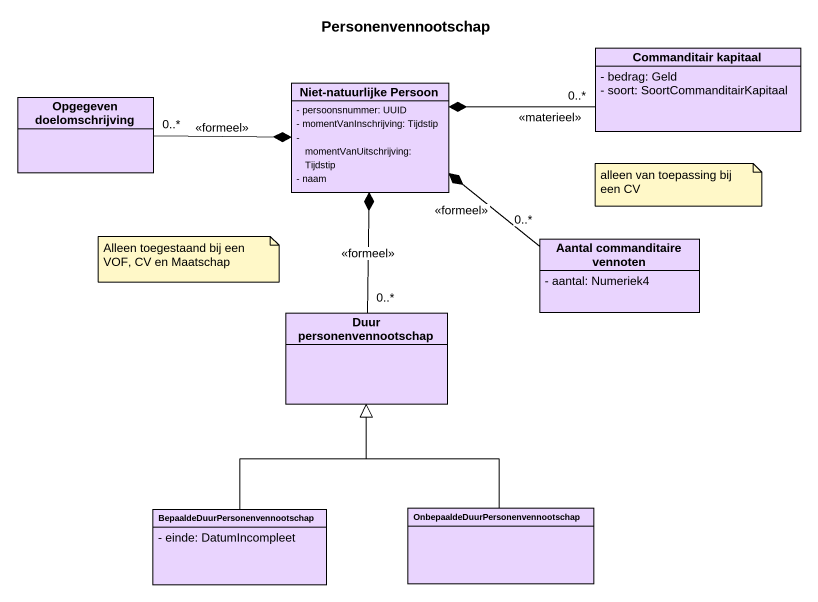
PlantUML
@startuml
title Personenvennootschap
hide circle
hide empty members
skinparam classAttributeIconSize 0
class "Niet-natuurlijke Persoon" as Niet_natuurlijke_Persoon #E9D4FE {
  - persoonsnummer: UUID
  - momentVanInschrijving: Tijdstip
  - momentVanUitschrijving: Tijdstip
  - naam
}
class "Commanditair kapitaal" as Commanditair_kapitaal #E9D4FE {
  - bedrag: Geld
  - soort: SoortCommanditairKapitaal
}
class "Opgegeven doelomschrijving" as Opgegeven_doelomschrijving #E9D4FE
class "Aantal commanditaire vennoten" as Aantal_commanditaire #E9D4FE {
  - aantal: Numeriek4
}
class "Duur personenvennootschap" as Duur_personenvennootschap #E9D4FE
class "BepaaldeDuurPersonenvennootschap" as BepaaldeDuurPersonenvennoots #E9D4FE {
  - einde: DatumIncompleet
}
class "OnbepaaldeDuurPersonenvennootschap" as OnbepaaldeDuurPersonenvennoo #E9D4FE
Commanditair_kapitaal "0..*" -left-* Niet_natuurlijke_Persoon : <<materieel>>
Opgegeven_doelomschrijving "0..*" -right-* Niet_natuurlijke_Persoon : <<formeel>>
Aantal_commanditaire "0..*" -left-* Niet_natuurlijke_Persoon : <<formeel>>
Duur_personenvennootschap "0..*" -up-* Niet_natuurlijke_Persoon : <<formeel>>
BepaaldeDuurPersonenvennoots -up-|> Duur_personenvennootschap
OnbepaaldeDuurPersonenvennoo -up-|> Duur_personenvennootschap
note as N1
  alleen van toepassing bij een CV
end note
note as N2
  Alleen toegestaand bij een VOF, CV en Maatschap
end note
@enduml
